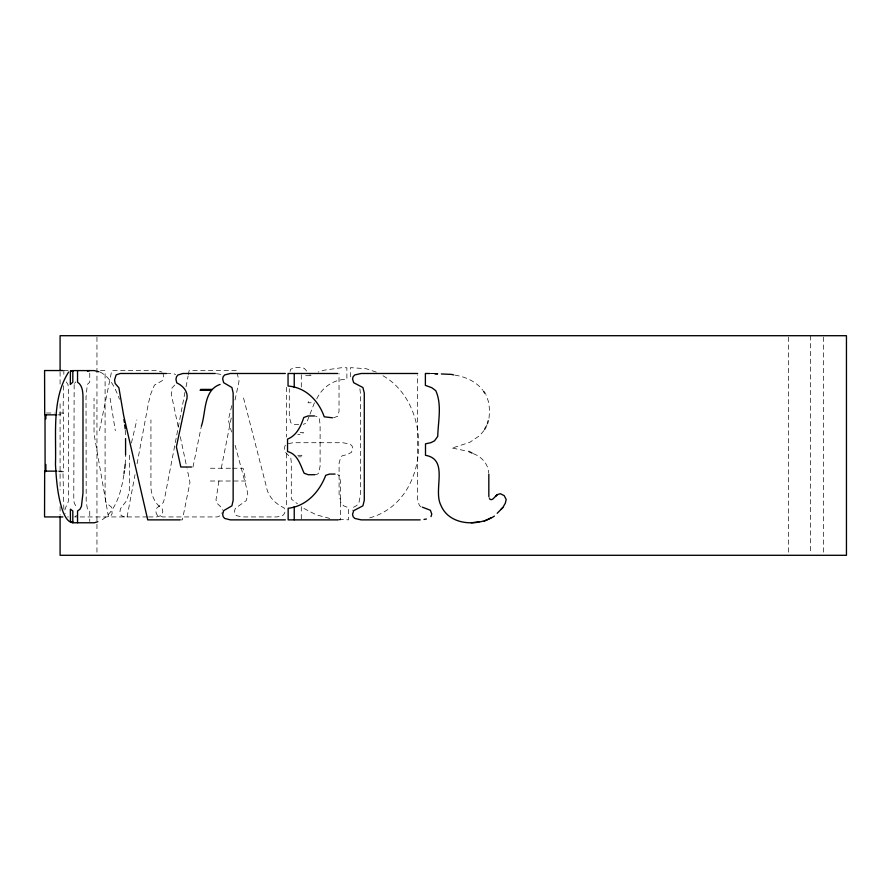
<?xml version="1.0" encoding="UTF-8"?>
<svg xmlns="http://www.w3.org/2000/svg" width="891" height="891" viewBox="0 0 891 891"><rect width="100%" height="100%" fill="white"/><g stroke="black" fill="none" stroke-linecap="round" stroke-linejoin="round"><path stroke-width="0.67" stroke-dasharray="4.46 3.34" d="M63.584 385.692L62.994 414.838L57.759 414.838M125.23 464.423L125.586 454.956M74.165 384.6L73.775 497.423L74.165 502.892L76.737 507.714M489.003 418.135L489.627 410.918L488.691 402.22L485.896 394.59M123.871 474.78C121.154 491.754 116.186 511.679 100.26 520.968M218.93 481.006L216.012 499.773L216.68 502.992L222.004 508.037L222.449 510.175M221.258 468.243L231.571 416.32M127.09 516.936L135.02 474.691M137.069 463.788L148.585 402.465L150.935 393.499L154.421 385.135L162.218 380.68L163.565 376.447L163.187 373.964M184.983 392.229L164.946 496.565L163.387 502.457L156.783 508.137L155.914 511.356L156.337 513.795L157.607 515.544L162.685 516.936L217.181 516.936L221.168 515.377L222.293 512.28M186.03 386.805L188.112 375.969M188.369 374.61L189.148 370.545L236.538 370.545M99.458 430.709L111.787 370.545L157.584 370.545L162.028 372.104M193.002 467.007L201.377 426.087M131.423 443.016L136.858 419.884M235.024 400.048L239.055 381.058L237.173 373.173M290.032 371.525L290.511 369.308L294.676 367.649L301.759 367.649L304.254 368.317L307.685 372.16M231.783 405.628L228.308 419.984L231.537 431.979M310.001 414.226L314.445 402.777L307.985 402.777L310.402 398.923M309.01 416.765L306.437 423.102L303.308 424.305M485.862 427.012L487.121 424.673M316.75 398.923C322.219 387.229 333.813 379.154 346.877 379.343L346.877 367.76L341.208 367.76L324.335 370.166L318.154 372.004M483.991 430.52L479.603 435.688L469.746 442.337L451.982 448.128M74.532 383.364L75.768 381.916M174.814 385.068L171.985 387.908L171.473 395.036L178.3 427.279M76.437 515.488L74.644 516.936L107.12 516.936L111.097 515.488L112.11 513.684L111.72 507.313L105.984 502.669L105.093 496.565L105.093 370.545L99.658 370.545M333.524 417.779L337.7 416.275L339.025 411.453L339.025 373.485M369.709 517.871C430.776 500.998 434.585 404.358 382.217 375.3M314.723 474.725L317.319 474.246L318.956 472.798L320.114 465.826L320.114 424.962L319.346 418.636L317.474 416.62L315.492 416.175M63.718 370.545L69.186 370.545M166.405 373.485L173.656 373.697L175.694 374.554M305.658 375.69L312.229 375.69L309.767 374.888M46.421 413.012L54.262 413.012M59.485 413.012L63.406 413.012L63.484 470.281L63.406 471.785L58.171 471.785M298.741 424.706L292.627 424.194L290.778 422.668L289.297 416.554L289.297 388.743M300.133 432.58L303.619 432.58L301.292 434.608L297.761 434.608M297.761 455.301L301.292 455.301L303.118 456.816L298.463 456.816M210.443 468.243L231.883 468.243M232.551 468.243L243.087 468.243L245.805 481.006L208.004 481.006M57.726 471.139L62.96 471.139L63.84 509.218M67.493 516.936L68.407 516.936M147.271 516.936L108.468 516.936L94.034 433.817L94.034 398.221M148.585 516.936L156.582 516.936L161.26 515.599L162.819 511.579L162.273 508.95C154.544 503.281 150.501 494.115 150.935 484.548L150.935 419.884M179.77 519.876L182.399 519.876L189.972 482.343L187.121 468.911M337.923 519.876L340.562 519.876L340.562 482.02L339.348 475.85L337.678 474.524M430.943 373.541L433.639 373.641M429.596 373.485L433.516 373.641M338.97 519.42L348.537 519.832L348.537 507.714L343.703 505.888L340.986 502.892L339.092 494.416L339.092 463.097L340.763 457.094L342.311 455.758L347.423 454.521L351.433 452.372L352.758 448.518L352.134 446.046L350.263 444.219L342.868 442.727L293.094 442.727L286.401 444.063L284.931 445.901L284.441 448.73L285.243 452.105L290.778 457.74L291.301 462.451L291.301 499.027L297.438 503.794M216.468 373.674L221.18 374.454L222.95 376.403M452.606 448.128L467.385 451.18M454.878 375.133C465.436 376.726 476.217 381.56 482.788 390.202M329.781 518.439L316.205 514.798L302.55 507.77M376.314 372.126L366.201 368.718L350.531 367.649L350.531 379.555M124.662 516.936L121.131 515.566L119.951 511.467L120.541 508.594L126.745 500.475L129.295 491.632L129.518 452.272M473.255 453.642C481.396 456.504 488.268 463.966 488.669 472.831M100.059 372.037C110.651 377.261 115.474 388.866 119.517 399.246M421.053 506.845L419.349 505.509L417.645 499.495L417.645 374.866M66.302 381.916L68.006 384.6L68.407 390.069L68.407 497.423C69.799 503.705 63.205 507.48 65.11 513.795M235.113 445.3L246.93 489.27L247.765 494.839L246.217 500.631L235.28 508.36L234.411 511.579L234.89 513.918L236.327 515.599L242.085 516.936L277.101 516.936L282.993 515.276L284.619 513.305L285.153 510.721L284.051 507.87C274.996 503.46 268.013 496.588 266.231 486.163L243.488 397.787M488.825 496.276L489.426 498.86M180.294 436.679L186.843 467.563M110.116 398.221L115.307 430.709M359.908 388.844L360.532 394.568L360.532 494.416L358.828 503.315L356.523 505.698L352.569 507.714L352.569 510.409M125.252 430.275L125.52 437.18M823.407 337.099L823.407 553.901M810.465 335.707L810.465 553.901M788.535 337.099L788.535 553.901M301.292 374.755L301.292 387.496M301.292 506.645L301.292 519.876M286.657 387.295L286.657 437.013M286.657 453.586L286.657 507.447M96.952 337.099L96.952 553.901M89.746 373.162L89.746 382.172L87.329 384.455L86.026 397.186L86.193 501.11L87.396 509.129L89.746 510.977L89.746 521.458M63.84 370.545L63.84 374.309M60.087 371.837L60.087 385.736M60.087 403.801L60.087 489.972M60.087 506.645L60.087 514.987"/><path stroke-width="1.34" d="M45.007 415.696L45.107 471.785M72.817 370.589L70.445 371.168L70.311 384.455L72.817 382.172L72.817 370.589L94.312 370.589L98.912 371.747M125.586 454.956L125.575 438.561M124.038 473.477L124.372 470.894M124.718 468.31L125.23 464.423M201.377 426.087C206.088 412.555 203.237 390.158 220.099 384.422M487.5 423.359L488.246 420.741M431.021 516.602L431.767 514.085L430.398 510.253L422.367 507.179M484.615 429.351L485.862 427.012M497.2 513.283L502.791 507.592L505.331 503.181L506.177 499.495L504.217 495.641L500.319 493.703L497.356 494.616L492.667 499.227L491.119 499.717L489.426 498.86M68.618 372.037C51.511 398.89 56.434 433.973 55.465 464.423C56.4 480.449 57.625 496.744 63.072 511.969C65.076 516.357 67.404 521.992 72.817 522.772L94.312 522.772L97.876 521.692M500.92 509.485L502.78 507.592M495.463 496.443L497.356 494.616M494.405 516.123L494.338 516.123C477.921 526.926 448.986 525.601 440.767 504.985C433.026 489.571 449.309 459.4 425.497 455.312L425.497 443.841L430.921 442.66L434.518 440.833L437.737 436.434C438.094 421.488 442.136 404.625 435.755 390.648L431.734 387.663L425.386 385.391L425.386 373.485L429.596 373.485M490.974 517.816L484.27 521.213M335.061 474.079L329.525 474.079L325.727 475.315C319.446 491.843 306.471 506.188 288.149 508.293L288.149 519.876L337.923 519.876M87.452 371.168L89.746 370.589M424.016 519.442L426.41 519.019M478.99 521.836L471.406 522.772M62.871 370.545L44.583 370.545L44.695 414.838L56.456 414.838M70.445 371.168L73.062 371.168M166.405 373.485L120.196 373.485L116.142 374.877L114.56 379.922L115.151 383.464L118.904 387.808L123.704 415.752L147.739 519.876L179.859 519.876M215.288 373.485L182.911 373.485L177.81 375.044L176.429 376.926L175.961 379.488L176.786 382.896C183.992 386.237 189.616 393.254 186.007 401.696L176.385 446.837L180.817 467.007L191.654 467.007M285.354 373.485L230.379 373.485L224.677 374.933L223.173 376.693L222.672 379.065L223.697 382.707L231.916 387.529L233.152 393.009L233.152 500.352L231.916 505.821L223.697 510.654L222.672 514.296L223.173 516.669L224.677 518.428L230.379 519.876L285.354 519.876M337.689 373.485L288.049 373.485L288.049 386.037C305.724 387.362 318.599 400.649 324.235 416.81L332.399 417.779M417.645 373.485L361.178 373.485L354.785 374.933L353.103 376.693L352.546 379.065L353.694 382.707L362.904 387.529L364.285 393.009L364.285 500.352L362.904 505.821L353.694 510.654L352.546 514.296L353.103 516.669L354.785 518.428L361.178 519.876L420.196 519.876M212.002 389.4L200.776 389.4L200.085 390.303L211.334 390.303M314.501 415.952L308.019 415.952L303.775 417.511C300.824 426.321 296.759 435.409 287.537 439.118L287.537 451.559C297.717 454.02 300.334 464.924 304.121 473.221L308.253 474.725L314.723 474.725M56.423 471.139L44.661 471.139L44.55 516.936L62.838 516.936M73.062 522.059L70.445 522.059L70.389 509.129L72.817 510.977L72.817 522.772M434.986 373.697L437.67 373.808M434.819 373.697L437.425 373.808M441.346 373.964L450.478 374.343M451.124 374.343L453.63 374.866M468.722 451.447L472.119 453.096M483.568 391.294L485.116 393.488M123.949 419.639L124.306 422.289M124.662 424.929L125.197 428.894M488.825 474.079L488.825 496.276M294.23 373.485L294.23 387.496M294.23 506.645L294.23 519.876M77.55 370.589L77.55 382.172C82.507 385.391 82.874 391.851 82.986 397.186L82.986 493.068L81.426 506.366L79.889 509.307L77.55 510.977L77.55 522.772M60.087 370.456L60.087 335.707L846.45 335.707L846.45 555.293L60.087 555.293L60.087 516.379M45.864 414.738L45.864 418.881M45.864 464.456L45.864 471.361"/></g></svg>
